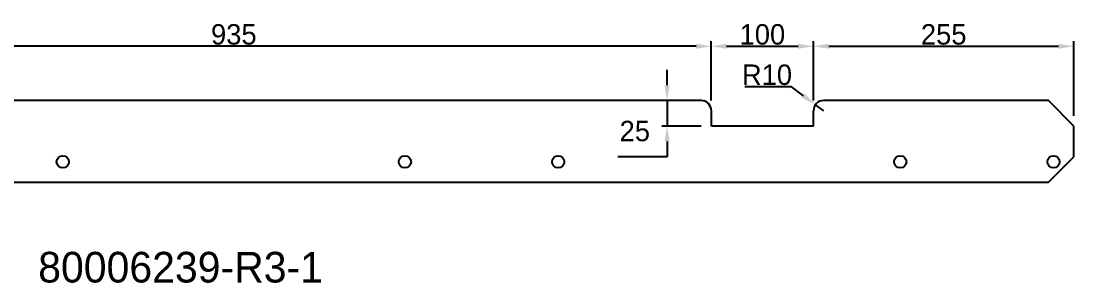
# Model space of a CAD drawing. Extents: x 0 to 5132, y -1284 to 1139.
# Drawn here: x 821 to 1852, y 641 to 898 of the extents above; entities that cross this region are included whole.
import ezdxf

# ---------------------------------------------------------------- set-up
doc = ezdxf.new("R2010")
doc.units = 0
doc.header["$PDSIZE"] = -1
doc.layers.get('0').update_dxf_attribs({"linetype": 'CONTINUOUS'})
doc.layers.get('Defpoints').update_dxf_attribs({"linetype": 'CONTINUOUS'})
doc.dimstyles.new('ISO-25', dxfattribs={"dimtxt": 2.5, "dimasz": 2.5, "dimexe": 1.25, "dimexo": 0.625, "dimtad": 1, "dimdsep": 46, "dimtxsty": 'Standard', "dimcen": 2.5, "dimadec": 0, "dimazin": 0, "dimtfac": 1, "dimtmove": 0, "dimatfit": 3, "dimfxl": 1, "dimarcsym": 0})

# ---------------------------------------------------------------- blocks, each defined once
blk = doc.blocks.new('*D165')
at = {"color": 0, "lineweight": -2, "transparency": 16777216}
for p, q in [((1596.6, 820), (1596.6, 878.1)), ((1851.6, 805), (1851.6, 878.1)), ((1611.6, 873.1), (1836.6, 873.1))]:
    blk.add_line(p, q, dxfattribs=at)
at = {"color": 0, "transparency": 16777216}
for points in [[(1611.6, 875.6), (1611.6, 870.6), (1596.6, 873.1)], [(1836.6, 875.6), (1836.6, 870.6), (1851.6, 873.1)]]:
    blk.add_solid(points, dxfattribs=at)
at = {"layer": 'Defpoints', "color": 0, "transparency": 16777216}
for p in [(1851.6, 873.1), (1596.6, 810), (1851.6, 795)]:
    blk.add_point(p, dxfattribs=at)
at = {"color": 0, "transparency": 16777216, "insert": (1724.1, 884.6), "char_height": 20, "attachment_point": 5}
blk.add_mtext('255', dxfattribs=at)
blk = doc.blocks.new('*D166')
at = {"color": 0, "lineweight": -2, "transparency": 16777216}
for p, q in [((1496.6, 820), (1496.6, 878.1)), ((1596.6, 822.1), (1596.6, 878.1)), ((1511.6, 873.1), (1581.6, 873.1))]:
    blk.add_line(p, q, dxfattribs=at)
at = {"color": 0, "transparency": 16777216}
for points in [[(1511.6, 875.6), (1511.6, 870.6), (1496.6, 873.1)], [(1581.6, 875.6), (1581.6, 870.6), (1596.6, 873.1)]]:
    blk.add_solid(points, dxfattribs=at)
at = {"layer": 'Defpoints', "color": 0, "transparency": 16777216}
for p in [(1596.6, 873.1), (1496.6, 810), (1596.6, 812.1)]:
    blk.add_point(p, dxfattribs=at)
at = {"color": 0, "transparency": 16777216, "insert": (1546.6, 884.6), "char_height": 20, "attachment_point": 5}
blk.add_mtext('100', dxfattribs=at)
blk = doc.blocks.new('*D167')
at = {"color": 0, "lineweight": -2, "transparency": 16777216}
for p, q in [((561.6, 820), (561.6, 878.1)), ((1496.6, 820), (1496.6, 878.1)), ((1481.6, 873.1), (576.6, 873.1))]:
    blk.add_line(p, q, dxfattribs=at)
at = {"color": 0, "transparency": 16777216}
for points in [[(576.6, 875.6), (576.6, 870.6), (561.6, 873.1)], [(1481.6, 875.6), (1481.6, 870.6), (1496.6, 873.1)]]:
    blk.add_solid(points, dxfattribs=at)
at = {"layer": 'Defpoints', "color": 0, "transparency": 16777216}
for p in [(561.6, 873.1), (561.6, 810), (1496.6, 810)]:
    blk.add_point(p, dxfattribs=at)
at = {"color": 0, "transparency": 16777216, "insert": (1029.1, 884.6), "char_height": 20, "attachment_point": 5}
blk.add_mtext('935', dxfattribs=at)
blk = doc.blocks.new('*D170')
at = {"color": 0, "lineweight": -2, "transparency": 16777216}
for p, q in [((1453.3, 835), (1453.3, 850)), ((1476.6, 820), (1448.3, 820)), ((1453.3, 820), (1453.3, 795)), ((1486.6, 795), (1448.3, 795)), ((1453.3, 780), (1453.3, 765)), ((1453.3, 765), (1405, 765))]:
    blk.add_line(p, q, dxfattribs=at)
at = {"color": 0, "transparency": 16777216}
for points in [[(1450.8, 835), (1455.8, 835), (1453.3, 820)], [(1450.8, 780), (1455.8, 780), (1453.3, 795)]]:
    blk.add_solid(points, dxfattribs=at)
at = {"layer": 'Defpoints', "color": 0, "transparency": 16777216}
for p in [(1453.3, 820), (1486.6, 820), (1496.6, 795)]:
    blk.add_point(p, dxfattribs=at)
at = {"color": 0, "transparency": 16777216, "insert": (1421.7, 790), "char_height": 20, "attachment_point": 5}
blk.add_mtext('25', dxfattribs=at)
blk = doc.blocks.new('*D171')
at = {"color": 0, "lineweight": -2, "transparency": 16777216}
for p, q in [((1529.5, 833.6), (1574.3, 833.6)), ((1574.3, 833.6), (1586.4, 824.7)), ((1606.6, 810), (1598.5, 815.9))]:
    blk.add_line(p, q, dxfattribs=at)
at = {"color": 0, "transparency": 16777216}
blk.add_solid([(1587.9, 826.8), (1585, 822.7), (1598.5, 815.9)], dxfattribs=at)
at = {"layer": 'Defpoints', "color": 0, "transparency": 16777216}
for p in [(1598.5, 815.9), (1606.6, 810)]:
    blk.add_point(p, dxfattribs=at)
at = {"color": 0, "transparency": 16777216, "insert": (1551.1, 845.1), "char_height": 20, "attachment_point": 5}
blk.add_mtext('R10', dxfattribs=at)

msp = doc.modelspace()

# ---------------------------------------------------------------- linework, layer by layer
at = {"color": 7, "linetype": 'Continuous'}
for p, q in [((1486.614, 819.985), (571.614, 819.985)), ((1826.614, 819.985), (1606.614, 819.985)), ((1851.614, 794.985), (1826.614, 819.985)), ((1496.614, 794.985), (1496.614, 809.985)), ((1596.614, 794.985), (1596.614, 809.985)), ((1596.614, 794.985), (1496.614, 794.985)), ((1851.614, 764.985), (1851.614, 794.985)), ((1826.614, 739.985), (1851.614, 764.985)), ((231.614, 739.985), (1826.614, 739.985))]:
    msp.add_line(p, q, dxfattribs=at)
for centre in [(861.614, 759.985), (1196.614, 759.985), (1346.614, 759.985), (1681.614, 759.985), (1831.614, 759.985)]:
    msp.add_circle(centre, 6, dxfattribs=at)
for centre, start, end in [((1486.614, 809.985), 0, 90), ((1606.614, 809.985), 90, 180)]:
    msp.add_arc(centre, 10, start, end, dxfattribs=at)

# ---------------------------------------------------------------- texts
at = {"insert": (837.574, 671.835), "char_height": 30, "attachment_point": 1}
msp.add_mtext_dynamic_manual_height_columns('80006239-R3-1', width=441.22891, gutter_width=17.5, heights=[0], dxfattribs=at)

# ---------------------------------------------------------------- dimensions: what is measured, and where the dimension line sits
for base, p1, p2, picture, middle in [((561.614, 873.114), (1496.614, 809.985), (561.614, 809.985), '*D167', (1029.114, 884.638)), ((1596.614, 873.114), (1496.614, 809.985), (1596.614, 812.132), '*D166', (1546.614, 884.638)), ((1851.614, 873.114), (1596.614, 809.985), (1851.614, 794.985), '*D165', (1724.114, 884.638))]:
    dim = msp.add_linear_dim(base=base, p1=p1, p2=p2, dimstyle='ISO-25', override={"dimtxt": 20, "dimasz": 15, "dimexe": 5, "dimexo": 10, "dimgap": 1.524, "dimtih": 1, "dimtoh": 1, "dimdec": 0, "dimzin": 0, "dimtdec": 1, "dimtzin": 0})
    dim.commit()
    dim.dimension.update_dxf_attribs({"geometry": picture, "text_midpoint": middle})
dim = msp.add_radius_dim(center=(1606.614, 809.985), mpoint=(1598.54, 815.885), dimstyle='ISO-25', override={"dimtxt": 20, "dimasz": 15, "dimexe": 5, "dimexo": 10, "dimgap": 1.524, "dimtih": 1, "dimtoh": 1, "dimdec": 0, "dimzin": 0, "dimtdec": 1, "dimtzin": 0})
dim.commit()
dim.dimension.update_dxf_attribs({"geometry": '*D171', "text_midpoint": (1551.127, 845.108)})
dim = msp.add_linear_dim(base=(1453.331, 819.985), p1=(1496.614, 794.985), p2=(1486.614, 819.985), angle=90, dimstyle='ISO-25', override={"dimtxt": 20, "dimasz": 15, "dimexe": 5, "dimexo": 10, "dimgap": 15, "dimtih": 1, "dimtoh": 1, "dimdec": 0, "dimzin": 0, "dimtdec": 1, "dimtzin": 0})
dim.commit()
dim.dimension.update_dxf_attribs({"geometry": '*D170', "text_midpoint": (1421.664, 764.985), "dimtype": 160})

doc.saveas('drawing.dxf')
